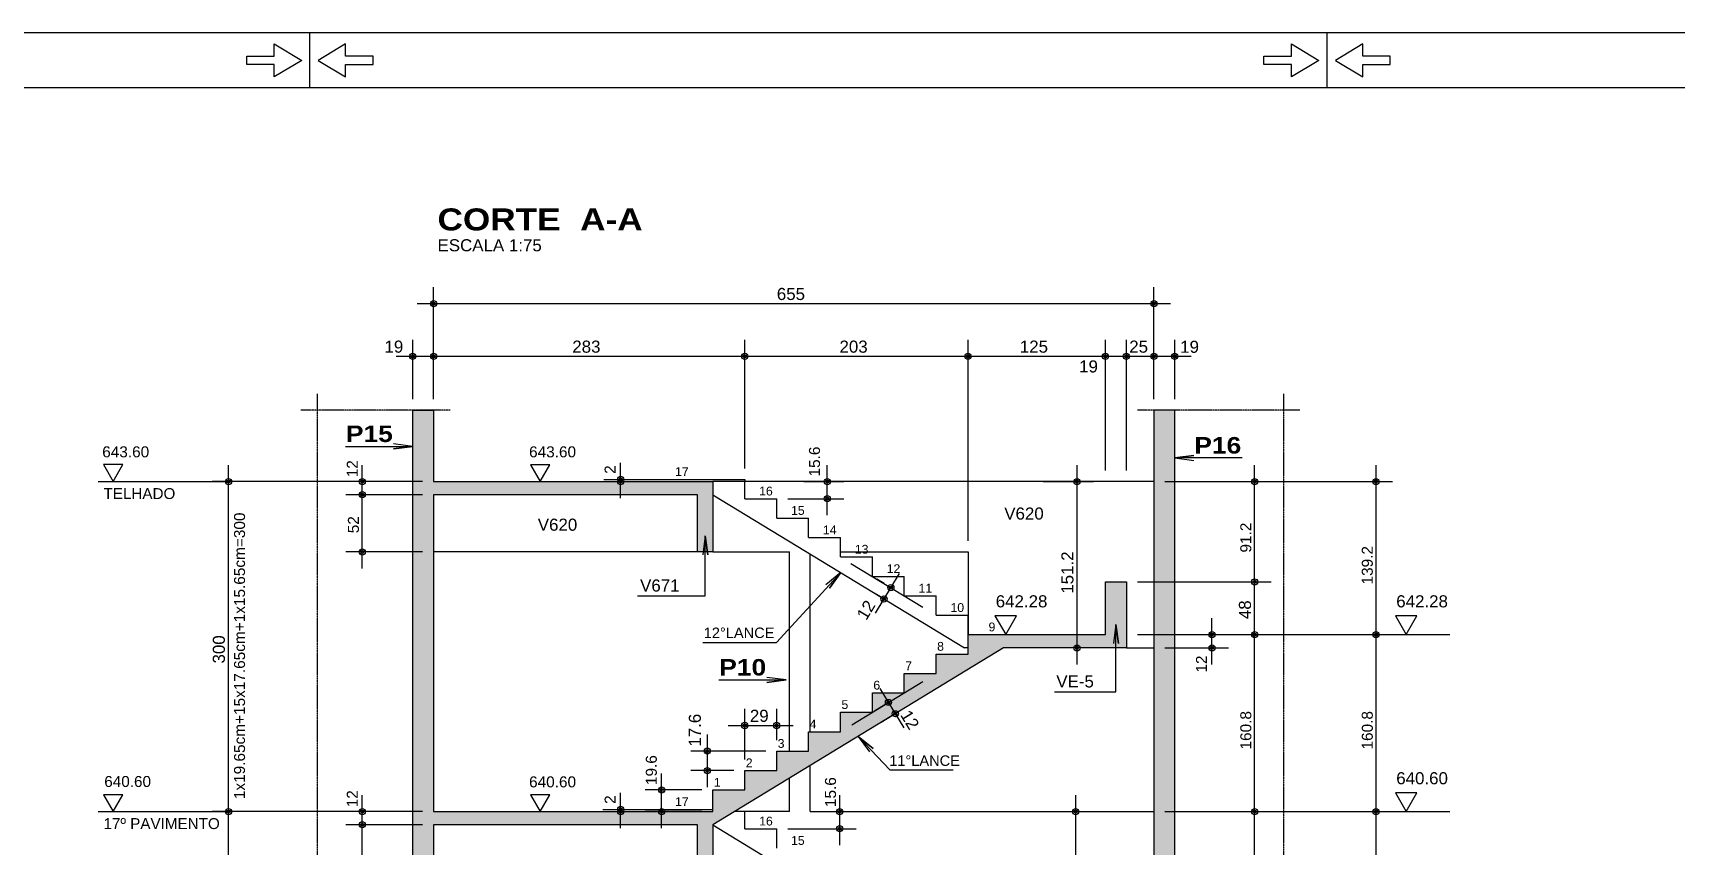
# Model space of a CAD drawing. Extents: x 0 to 5945, y 0 to 4205.
# Drawn here: x 2918 to 4412, y 3466 to 4205 of the extents above; entities that cross this region are included whole.
import ezdxf

# ---------------------------------------------------------------- set-up
doc = ezdxf.new("R2010")
doc.units = 0
doc.header["$MEASUREMENT"] = 0
doc.linetypes.add('ESTILO_TQS_0007', pattern=[2.1, 1.5, -0.2, 0.2, -0.2])
for name, color, linetype in [('MTH-179', 1, 'CONTINUOUS'), ('MTH-224', 4, 'CONTINUOUS'), ('MTH-230', 1, 'CONTINUOUS'), ('MTH-COTAS7', 31, 'CONTINUOUS'), ('MTH-EIXO-215', 1, 'CONTINUOUS'), ('MTH-EIXO-217', 8, 'CONTINUOUS'), ('MTH-FACE-VIGA', 7, 'CONTINUOUS'), ('MTH-LINHA-CORTE', 5, 'CONTINUOUS'), ('MTH-MARGEM', 5, 'CONTINUOUS'), ('MTH-SIMB_COTA', 3, 'CONTINUOUS'), ('MTH-SOMBRA21', 150, 'CONTINUOUS'), ('MTH-TXT', 4, 'CONTINUOUS'), ('MTH-TXT-NEGRITO', 5, 'CONTINUOUS'), ('MTH-TXT-NOTAS', 3, 'CONTINUOUS')]:
    doc.layers.add(name, color=color, linetype=linetype)
doc.styles.add('TQS_ARIAL', font='arial.ttf')
doc.styles.add('TQS_ARIAL_BLACK', font='ariblk.ttf')

msp = doc.modelspace()

# ---------------------------------------------------------------- linework, layer by layer
at = {"layer": 'MTH-179', "linetype": 'Continuous'}
for p, q in [((5945, 4205.000488), (0, 4205.000488)), ((3170, 4155.000488), (3170, 4205.000488)), ((4095, 4155.000488), (4095, 4205.000488))]:
    msp.add_line(p, q, dxfattribs=at)
for points in [[(3162.499268, 4180.000488), (3137.499268, 4165.000488), (3137.499268, 4176.250488), (3112.499268, 4176.250488), (3112.499268, 4183.750488), (3137.499268, 4183.750488), (3137.499268, 4195.000488), (3162.499268, 4180.000488)], [(3177.499268, 4180.000488), (3202.499268, 4165.000488), (3202.499268, 4176.250488), (3227.499268, 4176.250488), (3227.499268, 4183.750488), (3202.499268, 4183.750488), (3202.499268, 4195.000488), (3177.499268, 4180.000488)], [(4087.499268, 4180.000488), (4062.499268, 4165.000488), (4062.499268, 4176.250488), (4037.499268, 4176.250488), (4037.499268, 4183.750488), (4062.499268, 4183.750488), (4062.499268, 4195.000488), (4087.499268, 4180.000488)], [(4102.499268, 4180.000488), (4127.499268, 4165.000488), (4127.499268, 4176.250488), (4152.499268, 4176.250488), (4152.499268, 4183.750488), (4127.499268, 4183.750488), (4127.499268, 4195.000488), (4102.499268, 4180.000488)]]:
    msp.add_lwpolyline(points, dxfattribs=at)
at = {"layer": 'MTH-224', "linetype": 'Continuous'}
for points in [[(2982.285921, 3812.512224), (2991.142172, 3797.173489), (2999.997542, 3812.512224), (2982.285921, 3812.512224)], [(3370.465603, 3812.471959), (3379.298607, 3797.173489), (3388.130731, 3812.471959), (3370.465603, 3812.471959)], [(3792.89672, 3674.997019), (3802.711723, 3657.997019), (3812.526664, 3674.997019), (3792.89672, 3674.997019)], [(4157.123529, 3674.997019), (4166.938531, 3657.997019), (4176.753473, 3674.997019), (4157.123529, 3674.997019)], [(2982.285921, 3512.512224), (2991.142172, 3497.173489), (2999.997542, 3512.512224), (2982.285921, 3512.512224)], [(3370.465603, 3512.471959), (3379.298607, 3497.173489), (3388.130731, 3512.471959), (3370.465603, 3512.471959)], [(4157.123529, 3514.173489), (4166.938531, 3497.173489), (4176.753473, 3514.173489), (4157.123529, 3514.173489)]]:
    msp.add_lwpolyline(points, dxfattribs=at)
at = {"layer": 'MTH-230', "linetype": 'Continuous'}
for p, q in [((3662.037579, 3722.770015), (3727.416803, 3682.985497)), ((3662.763137, 3576.01848), (3727.295677, 3615.287774))]:
    msp.add_line(p, q, dxfattribs=at)
at = {"layer": 'MTH-COTAS7', "linetype": 'Continuous'}
for p, q in [((3282.481207, 3882.013729), (3282.481207, 3973.869132)), ((3937.481205, 3882.013729), (3937.481205, 3973.869132)), ((3267.481207, 3958.869132), (3952.481205, 3958.869132)), ((3263.481207, 3872.013729), (3263.481207, 3925.990276)), ((3282.481207, 3872.013729), (3282.481207, 3925.990276)), ((3282.481207, 3872.013729), (3282.481207, 3925.990276)), ((3565.481202, 3809.173489), (3565.481202, 3925.990276)), ((3565.481202, 3809.173489), (3565.481202, 3925.990276)), ((3768.481202, 3743.173489), (3768.481202, 3925.990276)), ((3768.481202, 3743.173489), (3768.481202, 3925.990276)), ((3893.481202, 3807.173489), (3893.481202, 3925.990276)), ((3893.481202, 3807.173489), (3893.481202, 3925.990276)), ((3912.481202, 3807.173489), (3912.481202, 3925.990276)), ((3912.481202, 3807.173489), (3912.481202, 3925.990276)), ((3937.481205, 3872.013729), (3937.481205, 3925.990276)), ((3937.481205, 3872.013729), (3937.481205, 3925.990276)), ((3956.481205, 3872.013729), (3956.481205, 3925.990276)), ((3248.481207, 3910.990276), (3297.481207, 3910.990276)), ((3267.481207, 3910.990276), (3580.481202, 3910.990276)), ((3550.481202, 3910.990276), (3783.481202, 3910.990276)), ((3753.481202, 3910.990276), (3908.481202, 3910.990276)), ((3878.481202, 3910.990276), (3927.481202, 3910.990276)), ((3897.481202, 3910.990276), (3952.481205, 3910.990276)), ((3922.481205, 3910.990276), (3971.481205, 3910.990276)), ((3095.977288, 3482.173489), (3095.977288, 3812.173489)), ((3217.542299, 3770.173489), (3217.542299, 3812.173489)), ((3452.512721, 3782.173489), (3452.512721, 3814.173489)), ((3640.435362, 3766.526431), (3640.435362, 3812.173489)), ((3867.63812, 3630.997019), (3867.63812, 3812.173489)), ((4029.073824, 3690.997019), (4029.073824, 3812.173489)), ((4139.553257, 3642.997019), (4139.553257, 3812.173489)), ((2977.491118, 3797.173489), (3095.977288, 3797.173489)), ((3253.481207, 3797.173489), (3080.977288, 3797.173489)), ((3272.481207, 3797.173489), (3202.542299, 3797.173489)), ((3217.542299, 3718.173489), (3217.542299, 3800.173489)), ((3460.240665, 3797.173489), (3467.512721, 3797.173489)), ((3460.392135, 3799.173489), (3467.512721, 3799.173489)), ((3619.027202, 3797.173489), (3655.435362, 3797.173489)), ((3836.77525, 3797.173489), (3882.63812, 3797.173489)), ((3947.481205, 3797.173489), (4154.553257, 3797.173489)), ((3957.481205, 3797.173489), (4044.073824, 3797.173489)), ((3272.481207, 3785.173489), (3202.542299, 3785.173489)), ((3272.481207, 3785.173489), (3202.542299, 3785.173489)), ((3604.481202, 3781.526431), (3655.435362, 3781.526431)), ((3272.481207, 3733.173489), (3202.542299, 3733.173489)), ((4029.073824, 3642.997019), (4029.073824, 3720.997019)), ((3684.253738, 3677.643921), (3706.08735, 3713.523825)), ((3692.124035, 3704.461827), (3685.475813, 3708.507398)), ((3689.038353, 3692.291335), (3679.237311, 3698.255458)), ((3922.481202, 3705.997019), (4044.073824, 3705.997019)), ((3932.481202, 3705.997019), (4044.073824, 3705.997019)), ((3990.215479, 3630.997019), (3990.215479, 3672.997019)), ((4029.073824, 3482.173489), (4029.073824, 3672.997019)), ((4139.553257, 3482.173489), (4139.553257, 3672.997019)), ((3922.481202, 3657.997019), (4154.553257, 3657.997019)), ((3922.481202, 3657.997019), (4154.553257, 3657.997019)), ((3932.481202, 3657.997019), (4044.073824, 3657.997019)), ((3932.481202, 3657.997019), (4044.073824, 3657.997019)), ((3986.516278, 3657.997019), (4005.215479, 3657.997019)), ((4139.553257, 3657.997019), (4206.66094, 3657.997019)), ((3872.63812, 3645.997019), (3852.63812, 3645.997019)), ((3947.481205, 3645.997019), (4005.215479, 3645.997019)), ((3688.34504, 3609.144505), (3710.177486, 3573.266518)), ((3565.481202, 3544.467607), (3565.481202, 3590.414995)), ((3594.481202, 3562.114666), (3594.481202, 3590.414995)), ((3693.767708, 3594.885359), (3683.328613, 3588.532968)), ((3550.481202, 3575.414995), (3609.481202, 3575.414995)), ((3700.439793, 3584.899889), (3689.565949, 3578.282945)), ((3531.461225, 3519.467607), (3531.461225, 3567.114666)), ((3584.481202, 3552.114666), (3516.461225, 3552.114666)), ((3489.831724, 3482.173489), (3489.831724, 3531.820548)), ((3555.481202, 3534.467607), (3516.461225, 3534.467607)), ((3095.977288, 3182.173489), (3095.977288, 3512.173489)), ((3217.542299, 3470.173489), (3217.542299, 3512.173489)), ((3452.512721, 3482.173489), (3452.512721, 3514.173489)), ((3526.481202, 3516.820548), (3474.831724, 3516.820548)), ((3651.764009, 3466.526431), (3651.764009, 3512.173489)), ((3866.453418, 3330.997019), (3866.453418, 3512.173489)), ((4029.073824, 3390.997019), (4029.073824, 3512.173489)), ((4139.553257, 3342.997019), (4139.553257, 3512.173489)), ((2977.491118, 3497.173489), (3095.977288, 3497.173489)), ((3253.481207, 3497.173489), (3080.977288, 3497.173489)), ((3253.481207, 3497.173489), (3080.977288, 3497.173489)), ((3272.481207, 3497.173489), (3202.542299, 3497.173489)), ((3217.542299, 3418.173489), (3217.542299, 3500.173489)), ((3460.240665, 3497.173489), (3467.512721, 3497.173489)), ((3460.392135, 3499.173489), (3467.512721, 3499.173489)), ((3526.481202, 3497.173489), (3474.831724, 3497.173489)), ((3651.127767, 3497.173489), (3666.764009, 3497.173489)), ((3869.13831, 3497.173489), (3881.453418, 3497.173489)), ((3947.481205, 3497.173489), (4154.553257, 3497.173489)), ((3947.481205, 3497.173489), (4154.553257, 3497.173489)), ((3957.481205, 3497.173489), (4044.073824, 3497.173489)), ((4010.777515, 3497.173489), (4044.073824, 3497.173489)), ((4139.553257, 3497.173489), (4206.66094, 3497.173489)), ((3272.481207, 3485.173489), (3202.542299, 3485.173489)), ((3272.481207, 3485.173489), (3202.542299, 3485.173489)), ((3604.481202, 3481.526431), (3666.764009, 3481.526431))]:
    msp.add_line(p, q, dxfattribs=at)
for points in [[(3202.302173, 3829.104268), (3263.481207, 3829.104268), (3246.130922, 3826.82006), (3263.481207, 3829.104268), (3246.130922, 3831.388476)], [(4017.66024, 3818.600414), (3956.481205, 3818.600414), (3973.83149, 3820.884622), (3956.481205, 3818.600414), (3973.83149, 3816.316205)], [(3467.826026, 3693.173489), (3529.481202, 3693.173489), (3529.481202, 3747.94848), (3531.765411, 3730.598195), (3529.481202, 3747.94848), (3527.196994, 3730.598195)], [(3527.282415, 3650.934424), (3594.372249, 3650.934424), (3652.656699, 3714.427888), (3642.606434, 3700.101612), (3652.656699, 3714.427888), (3639.240976, 3703.190968)], [(3847.0709, 3605.997019), (3902.981202, 3605.997019), (3902.981202, 3667.31362), (3905.265411, 3649.963335), (3902.981202, 3667.31362), (3900.696994, 3649.963335)], [(3541.802172, 3616.799888), (3602.981206, 3616.799888), (3585.630921, 3614.51568), (3602.981206, 3616.799888), (3585.630921, 3619.084096)], [(3754.867627, 3534.70322), (3697.660951, 3534.70322), (3668.663282, 3565.561676), (3682.209234, 3554.482093), (3668.663282, 3565.561676), (3678.88006, 3551.35367)]]:
    msp.add_lwpolyline(points, dxfattribs=at)
at = {"layer": 'MTH-EIXO-215', "linetype": 'Continuous'}
for p, q in [((3437.361405, 3799.173489), (3565.481202, 3799.173489)), ((3565.481202, 3799.173489), (3565.481202, 3797.173489)), ((3436.414487, 3499.173489), (3536.481202, 3499.173489))]:
    msp.add_line(p, q, dxfattribs=at)
at = {"layer": 'MTH-EIXO-217', "linetype": 'ESTILO_TQS_0007'}
for p, q in [((3176.501102, 3877.013729), (3176.501102, 1319.108542)), ((4055.323308, 3877.013729), (4055.323308, 1320.368833)), ((3297.481207, 3862.013729), (3161.501102, 3862.013729)), ((4070.323308, 3862.013729), (3922.481205, 3862.013729))]:
    msp.add_line(p, q, dxfattribs=at)
at = {"layer": 'MTH-FACE-VIGA', "linetype": 'Continuous'}
for p, q in [((3937.481205, 3797.173489), (3536.481202, 3797.173489)), ((3565.481202, 3781.526431), (3565.481202, 3797.173489)), ((3536.481202, 3785.126334), (3765.117043, 3645.997019)), ((3565.481202, 3781.526431), (3594.481202, 3781.526431)), ((3594.481202, 3763.879372), (3594.481202, 3781.526431)), ((3594.481202, 3763.879372), (3623.481202, 3763.879372)), ((3623.481202, 3746.232313), (3623.481202, 3763.879372)), ((3623.481202, 3746.232313), (3652.481202, 3746.232313)), ((3652.481202, 3728.585254), (3652.481202, 3746.232313)), ((3522.481202, 3733.173489), (3282.481207, 3733.173489)), ((3536.481202, 3733.173489), (3605.981206, 3733.173489)), ((3605.981206, 3552.114666), (3605.981206, 3733.173489)), ((3624.981206, 3569.761725), (3624.981206, 3731.272376)), ((3652.481202, 3733.173489), (3768.481202, 3733.173489)), ((3652.481202, 3728.585254), (3681.481202, 3728.585254)), ((3681.481202, 3710.938195), (3681.481202, 3728.585254)), ((3768.481202, 3733.173489), (3768.481202, 3657.997019)), ((3681.481202, 3710.938195), (3710.481202, 3710.938195)), ((3710.481202, 3693.291136), (3710.481202, 3710.938195)), ((3710.481202, 3693.291136), (3739.481202, 3693.291136)), ((3739.481202, 3675.644078), (3739.481202, 3693.291136)), ((3739.481202, 3675.644078), (3768.481202, 3675.644078)), ((3768.481202, 3657.997019), (3768.481202, 3675.644078)), ((3768.481202, 3645.997019), (3765.117043, 3645.997019)), ((3912.481202, 3645.997019), (3937.481205, 3645.997019)), ((3605.981206, 3497.173489), (3605.981206, 3527.418425)), ((3624.981206, 3497.173489), (3624.981206, 3538.980292)), ((3605.981206, 3497.173489), (3556.278695, 3497.173489)), ((3565.481202, 3481.526431), (3565.481202, 3497.173489)), ((3624.981206, 3497.173489), (3937.481205, 3497.173489)), ((3536.481202, 3485.126334), (3765.117043, 3345.997019)), ((3565.481202, 3481.526431), (3594.481202, 3481.526431)), ((3594.481202, 3463.879372), (3594.481202, 3481.526431))]:
    msp.add_line(p, q, dxfattribs=at)
at = {"layer": 'MTH-LINHA-CORTE', "linetype": 'Continuous'}
for points in [[(3263.481207, 1657.173489), (3263.481207, 3862.013729), (3282.481207, 3862.013729), (3282.481207, 3797.173489), (3536.481202, 3797.173489), (3536.481202, 3733.173489), (3522.481202, 3733.173489), (3522.481202, 3785.173489), (3282.481207, 3785.173489), (3282.481207, 3497.173489), (3536.481202, 3497.173489), (3536.481202, 3516.820548), (3565.481202, 3516.820548), (3565.481202, 3534.467607), (3594.481202, 3534.467607), (3594.481202, 3552.114666), (3623.481202, 3552.114666), (3623.481202, 3569.761725), (3652.481202, 3569.761725), (3652.481202, 3587.408784), (3681.481202, 3587.408784), (3681.481202, 3605.055842), (3710.481202, 3605.055842), (3710.481202, 3622.702901), (3739.481202, 3622.702901), (3739.481202, 3640.34996), (3768.481202, 3640.34996), (3768.481202, 3657.997019), (3893.481202, 3657.997019), (3893.481202, 3705.997019), (3912.481202, 3705.997019), (3912.481202, 3645.997019), (3800.845361, 3645.997019), (3536.481202, 3485.126334), (3536.481202, 3433.173489)], [(3937.481205, 3862.013729), (3937.481205, 1657.173489), (3885.628731, 1657.173489), (3885.628731, 1412.173489), (4055.323308, 1412.173489), (4055.323308, 1657.173489), (3956.481205, 1657.173489), (3956.481205, 3862.013729), (3937.481205, 3862.013729)], [(3522.481202, 3433.173489), (3522.481202, 3485.173489), (3282.481207, 3485.173489), (3282.481207, 3197.173489)]]:
    msp.add_lwpolyline(points, dxfattribs=at)
at = {"layer": 'MTH-MARGEM', "linetype": 'Continuous'}
msp.add_line((5895, 4155.000488), (175, 4155.000488), dxfattribs=at)
at = {"layer": 'MTH-SIMB_COTA', "linetype": 'Continuous'}
for centre, radius in [((3282.481207, 3958.869132), 2.8), ((3282.481207, 3958.869132), 1.4), ((3937.481205, 3958.869132), 2.8), ((3937.481205, 3958.869132), 1.4), ((3263.481207, 3910.990276), 2.8), ((3263.481207, 3910.990276), 1.4), ((3282.481207, 3910.990276), 2.8), ((3282.481207, 3910.990276), 2.8), ((3282.481207, 3910.990276), 1.4), ((3282.481207, 3910.990276), 1.4), ((3565.481202, 3910.990276), 2.8), ((3565.481202, 3910.990276), 2.8), ((3565.481202, 3910.990276), 1.4), ((3565.481202, 3910.990276), 1.4), ((3768.481202, 3910.990276), 2.8), ((3768.481202, 3910.990276), 2.8), ((3768.481202, 3910.990276), 1.4), ((3768.481202, 3910.990276), 1.4), ((3893.481202, 3910.990276), 2.8), ((3893.481202, 3910.990276), 2.8), ((3893.481202, 3910.990276), 1.4), ((3893.481202, 3910.990276), 1.4), ((3912.481202, 3910.990276), 2.8), ((3912.481202, 3910.990276), 2.8), ((3912.481202, 3910.990276), 1.4), ((3912.481202, 3910.990276), 1.4), ((3937.481205, 3910.990276), 2.8), ((3937.481205, 3910.990276), 2.8), ((3937.481205, 3910.990276), 1.4), ((3937.481205, 3910.990276), 1.4), ((3956.481205, 3910.990276), 2.8), ((3956.481205, 3910.990276), 1.4), ((3095.977288, 3797.173489), 2.8), ((3095.977288, 3797.173489), 1.4), ((3217.542299, 3797.173489), 2.8), ((3217.542299, 3797.173489), 1.4), ((3452.512721, 3799.173489), 2.8), ((3452.512721, 3797.173489), 2.8), ((3452.512721, 3799.173489), 1.4), ((3452.512721, 3797.173489), 1.4), ((3640.435362, 3797.173489), 2.8), ((3640.435362, 3797.173489), 1.4), ((3867.63812, 3797.173489), 2.8), ((3867.63812, 3797.173489), 1.4), ((4029.073824, 3797.173489), 2.8), ((4029.073824, 3797.173489), 1.4), ((4139.553257, 3797.173489), 2.8), ((4139.553257, 3797.173489), 1.4), ((3217.542299, 3785.173489), 2.8), ((3217.542299, 3785.173489), 2.8), ((3217.542299, 3785.173489), 1.4), ((3217.542299, 3785.173489), 1.4), ((3640.435362, 3781.526431), 2.8), ((3640.435362, 3781.526431), 1.4), ((3217.542299, 3733.173489), 2.8), ((3217.542299, 3733.173489), 1.4), ((4029.073824, 3705.997019), 2.8), ((4029.073824, 3705.997019), 2.8), ((4029.073824, 3705.997019), 1.4), ((4029.073824, 3705.997019), 1.4), ((3692.051293, 3690.457903), 2.8), ((3692.051293, 3690.457903), 1.4), ((3698.289795, 3700.709843), 2.8), ((3698.289795, 3700.709843), 1.4), ((3867.63812, 3645.997019), 2.8), ((3867.63812, 3645.997019), 1.4), ((3990.215479, 3657.997019), 2.8), ((3990.215479, 3645.997019), 2.8), ((3990.215479, 3657.997019), 1.4), ((3990.215479, 3645.997019), 1.4), ((4029.073824, 3657.997019), 2.8), ((4029.073824, 3657.997019), 2.8), ((4029.073824, 3657.997019), 1.4), ((4029.073824, 3657.997019), 1.4), ((4139.553257, 3657.997019), 2.8), ((4139.553257, 3657.997019), 2.8), ((4139.553257, 3657.997019), 1.4), ((4139.553257, 3657.997019), 1.4), ((3696.142595, 3596.330523), 2.8), ((3696.142595, 3596.330523), 1.4), ((3702.379931, 3586.0805), 2.8), ((3702.379931, 3586.0805), 1.4), ((3565.481202, 3575.414995), 2.8), ((3565.481202, 3575.414995), 1.4), ((3594.481202, 3575.414995), 2.8), ((3594.481202, 3575.414995), 1.4), ((3531.461225, 3552.114666), 2.8), ((3531.461225, 3552.114666), 1.4), ((3531.461225, 3534.467607), 2.8), ((3531.461225, 3534.467607), 1.4), ((3489.831724, 3516.820548), 2.8), ((3489.831724, 3516.820548), 1.4), ((3095.977288, 3497.173489), 2.8), ((3095.977288, 3497.173489), 2.8), ((3095.977288, 3497.173489), 1.4), ((3095.977288, 3497.173489), 1.4), ((3217.542299, 3497.173489), 2.8), ((3217.542299, 3497.173489), 1.4), ((3452.512721, 3499.173489), 2.8), ((3452.512721, 3497.173489), 2.8), ((3452.512721, 3499.173489), 1.4), ((3452.512721, 3497.173489), 1.4), ((3489.831724, 3497.173489), 2.8), ((3489.831724, 3497.173489), 1.4), ((3651.764009, 3497.173489), 2.8), ((3651.764009, 3497.173489), 1.4), ((3866.453418, 3497.173489), 2.8), ((3866.453418, 3497.173489), 1.4), ((4029.073824, 3497.173489), 2.8), ((4029.073824, 3497.173489), 2.8), ((4029.073824, 3497.173489), 1.4), ((4029.073824, 3497.173489), 1.4), ((4139.553257, 3497.173489), 2.8), ((4139.553257, 3497.173489), 2.8), ((4139.553257, 3497.173489), 1.4), ((4139.553257, 3497.173489), 1.4), ((3217.542299, 3485.173489), 2.8), ((3217.542299, 3485.173489), 2.8), ((3217.542299, 3485.173489), 1.4), ((3217.542299, 3485.173489), 1.4), ((3651.764009, 3481.526431), 2.8), ((3651.764009, 3481.526431), 1.4)]:
    msp.add_circle(centre, radius, dxfattribs=at)
at = {"layer": 'MTH-SOMBRA21', "linetype": 'Continuous'}
for points in [[(3263.481207, 1657.173489), (3263.481207, 3862.013729), (3282.481207, 3862.013729)], [(3263.481207, 1657.173489), (3282.481207, 3862.013729), (3282.481207, 2137.173489)], [(3282.481207, 3485.173489), (3282.481207, 3862.013729), (3282.481207, 3797.173489)], [(3282.481207, 3197.173489), (3282.481207, 3862.013729), (3282.481207, 3485.173489)], [(3282.481207, 3197.173489), (3282.481207, 2137.173489), (3282.481207, 3862.013729)], [(3937.481205, 1657.173489), (3956.481205, 1657.173489), (3956.481205, 3862.013729)], [(3937.481205, 1657.173489), (3956.481205, 3862.013729), (3937.481205, 3862.013729)], [(3282.481207, 3785.173489), (3536.481202, 3797.173489), (3522.481202, 3785.173489)], [(3282.481207, 3785.173489), (3282.481207, 3797.173489), (3536.481202, 3797.173489)], [(3282.481207, 3785.173489), (3282.481207, 3797.173489), (3282.481207, 3485.173489)], [(3522.481202, 3785.173489), (3536.481202, 3797.173489), (3522.481202, 3733.173489)], [(3522.481202, 3733.173489), (3536.481202, 3797.173489), (3536.481202, 3733.173489)], [(3282.481207, 3785.173489), (3282.481207, 3485.173489), (3282.481207, 3497.173489)], [(3893.481202, 3657.997019), (3893.481202, 3705.997019), (3912.481202, 3705.997019)], [(3893.481202, 3657.997019), (3912.481202, 3705.997019), (3912.481202, 3645.997019)], [(3768.481202, 3640.34996), (3768.481202, 3657.997019), (3800.845361, 3645.997019)], [(3768.481202, 3657.997019), (3893.481202, 3657.997019), (3800.845361, 3645.997019)], [(3893.481202, 3657.997019), (3912.481202, 3645.997019), (3800.845361, 3645.997019)], [(3800.845361, 3645.997019), (3536.481202, 3497.173489), (3565.481202, 3516.820548)], [(3536.481202, 3485.126334), (3536.481202, 3497.173489), (3800.845361, 3645.997019)], [(3800.845361, 3645.997019), (3565.481202, 3516.820548), (3594.481202, 3534.467607)], [(3594.481202, 3534.467607), (3623.481202, 3552.114666), (3800.845361, 3645.997019)], [(3623.481202, 3552.114666), (3652.481202, 3569.761725), (3800.845361, 3645.997019)], [(3652.481202, 3569.761725), (3681.481202, 3587.408784), (3800.845361, 3645.997019)], [(3681.481202, 3587.408784), (3710.481202, 3605.055842), (3800.845361, 3645.997019)], [(3710.481202, 3605.055842), (3739.481202, 3622.702901), (3800.845361, 3645.997019)], [(3739.481202, 3622.702901), (3768.481202, 3640.34996), (3800.845361, 3645.997019)], [(3768.481202, 3640.34996), (3739.481202, 3622.702901), (3739.481202, 3640.34996)], [(3739.481202, 3622.702901), (3710.481202, 3605.055842), (3710.481202, 3622.702901)], [(3710.481202, 3605.055842), (3681.481202, 3587.408784), (3681.481202, 3605.055842)], [(3681.481202, 3587.408784), (3652.481202, 3569.761725), (3652.481202, 3587.408784)], [(3652.481202, 3569.761725), (3623.481202, 3552.114666), (3623.481202, 3569.761725)], [(3623.481202, 3552.114666), (3594.481202, 3534.467607), (3594.481202, 3552.114666)], [(3594.481202, 3534.467607), (3565.481202, 3516.820548), (3565.481202, 3534.467607)], [(3565.481202, 3516.820548), (3536.481202, 3497.173489), (3536.481202, 3516.820548)], [(3536.481202, 3497.173489), (3282.481207, 3485.173489), (3282.481207, 3497.173489)], [(3536.481202, 3497.173489), (3522.481202, 3485.173489), (3282.481207, 3485.173489)], [(3536.481202, 3485.126334), (3522.481202, 3433.173489), (3536.481202, 3497.173489)], [(3522.481202, 3433.173489), (3522.481202, 3485.173489), (3536.481202, 3497.173489)], [(3536.481202, 3433.173489), (3522.481202, 3433.173489), (3536.481202, 3485.126334)]]:
    msp.add_solid(points, dxfattribs=at)

# ---------------------------------------------------------------- texts
at = {"layer": 'MTH-COTAS7', "linetype": 'Continuous', "style": 'TQS_ARIAL'}
for s, p in [('655', (3594.581206, 3962.169132)), ('19', (3237.814544, 3914.290276)), ('283', (3408.581205, 3914.290276)), ('203', (3651.581202, 3914.290276)), ('125', (3815.581202, 3914.290276)), ('25', (3915.081204, 3914.290276)), ('19', (3961.402336, 3914.167937)), ('19', (3869.518114, 3896.3081)), ('29', (3570.081202, 3578.714995))]:
    msp.add_text(s, height=11, dxfattribs=at).set_placement(p)
for s, height, rotation, p in [('15.6', 10, 90, (3633.837582, 3801.767933)), ('12', 10, 90, (3213.5434, 3801.0533)), ('2', 10, 90, (3447.968608, 3804.113989)), ('52', 10, 90, (3214.542299, 3750.173489)), ('91.2', 10, 90, (4026.073824, 3732.585254)), ('139.2', 10, 90, (4136.553257, 3703.585254)), ('151.2', 11, 90, (3864.33812, 3695.185254)), ('12', 11, 58.678682, (3675.889735, 3670.247221)), ('48', 11, 90, (4025.773824, 3672.097019)), ('300', 11, 90, (3092.677288, 3631.773489)), ('12', 10, 90, (3985.811592, 3623.493054)), ('12', 11, 301.321318, (3706.453224, 3585.089257)), ('160.8', 10, 90, (4026.073824, 3553.585254)), ('160.8', 10, 90, (4136.553257, 3553.585254)), ('17.6', 11, 90, (3525.532002, 3556.14502)), ('19.6', 10, 90, (3485.456345, 3521.28262)), ('15.6', 10, 90, (3648.370835, 3501.272187)), ('12', 10, 90, (3213.5434, 3501.0533)), ('2', 10, 90, (3447.968608, 3504.113989))]:
    msp.add_text(s, height=height, rotation=rotation, dxfattribs=at).set_placement(p)
at = {"layer": 'MTH-TXT', "linetype": 'Continuous', "style": 'TQS_ARIAL'}
for s, height, p in [('643.60', 10, (2981.118924, 3819.173489)), ('643.60', 10, (3369.298607, 3819.173489)), ('640.60', 9.95, (2982.980252, 3519.55048)), ('640.60', 10, (3369.298607, 3519.173489))]:
    msp.add_text(s, height=height, dxfattribs=at).set_placement(p)
for s, p in [('V620', (3801.417892, 3762.560964)), ('V620', (3377.220798, 3752.448163)), ('V671', (3470.235859, 3697.173489)), ('642.28', (3793.66619, 3682.797281)), ('642.28', (4157.892999, 3682.797281)), ('VE-5', (3848.755006, 3609.997019)), ('640.60', (4157.892999, 3521.973752))]:
    msp.add_text(s, height=11, rotation=360, dxfattribs=at).set_placement(p)
at = {"layer": 'MTH-TXT-NEGRITO', "linetype": 'Continuous', "style": 'TQS_ARIAL_BLACK'}
for s, height, p in [('CORTE  A-A', 20, (3286.038396, 4025.434503)), ('P15', 15, (3202.730107, 3833.104268)), ('P16', 15, (3974.229023, 3822.600414)), ('P10', 15, (3542.230106, 3620.799888))]:
    msp.add_text(s, height=height, dxfattribs=at).set_placement(p)
at = {"layer": 'MTH-TXT-NOTAS', "linetype": 'Continuous', "style": 'TQS_ARIAL'}
for s, height, p in [('ESCALA 1:75', 11, (3286.038396, 4006.434503)), ('17', 8, (3502.009876, 3802.173489)), ('TELHADO', 9.9, (2982.285921, 3781.283387)), ('16', 8, (3578.481202, 3784.526431)), ('15', 8, (3607.481202, 3766.879372)), ('14', 8, (3636.481202, 3749.232313)), ('13', 8, (3665.481202, 3731.585254)), ('12', 8, (3694.481202, 3713.938195)), ('11', 8, (3723.481202, 3696.291136)), ('10', 8, (3752.481202, 3678.644078)), ('12%%dLANCE', 9.5, (3528.121739, 3654.934424)), ('9', 8, (3787.078708, 3660.997019)), ('8', 8, (3740.362376, 3643.34996)), ('7', 8, (3711.362376, 3625.702901)), ('6', 8, (3682.362376, 3608.055842)), ('5', 8, (3653.362376, 3590.408784)), ('4', 8, (3624.362376, 3572.761725)), ('3', 8, (3595.362376, 3555.114666)), ('2', 8, (3566.362376, 3537.467607)), ('11%%dLANCE', 9.5, (3696.794717, 3538.70322)), ('1', 8, (3537.362376, 3519.820548)), ('17', 8, (3502.009876, 3502.173489)), ('17º PAVIMENTO', 9.9, (2982.285921, 3481.283387)), ('16', 8, (3578.481202, 3484.526431)), ('15', 8, (3607.481202, 3466.879372))]:
    msp.add_text(s, height=height, dxfattribs=at).set_placement(p)
msp.add_text('1x19.65cm+15x17.65cm+1x15.65cm=300', height=10, rotation=90, dxfattribs=at).set_placement((3110.977288, 3508.468988))

doc.saveas('drawing.dxf')
